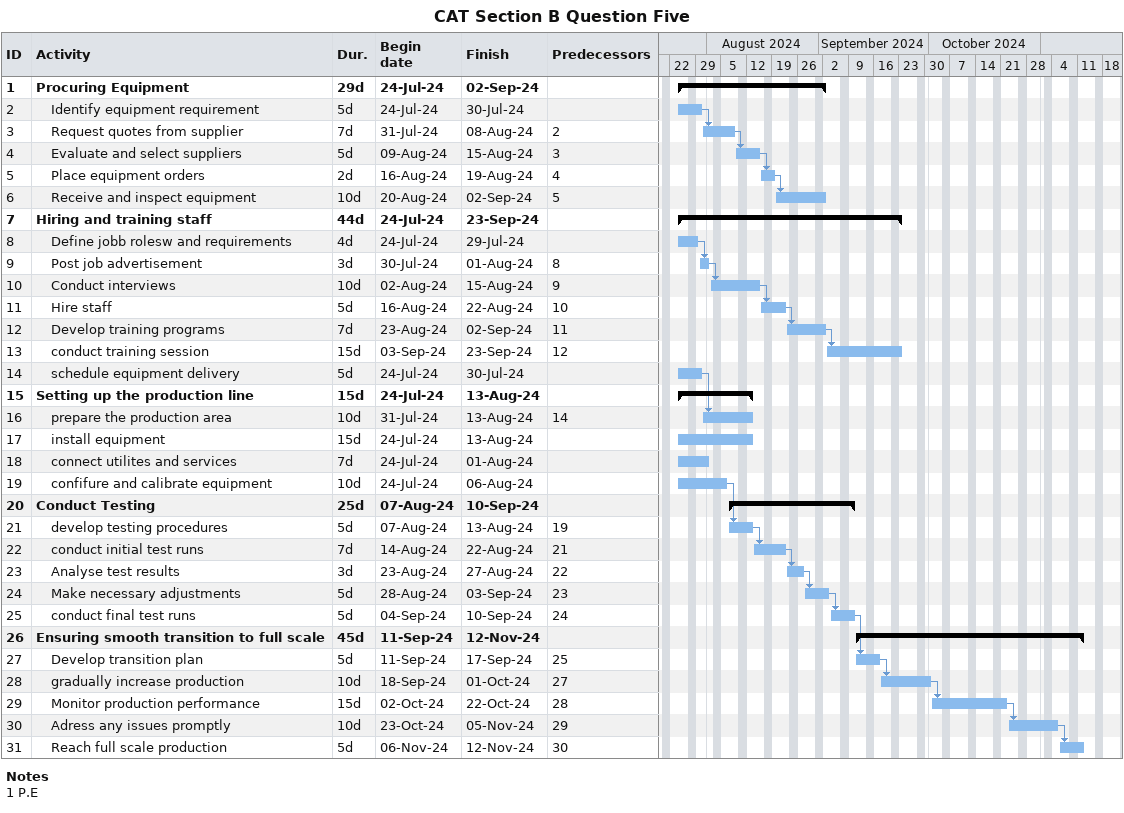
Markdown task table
CAT Section B Question Five

| ID | Level | Task | Duration | Start | Finish | Predecessors |
|---|---|---|---|---|---|---|
| 1 | 1 | **Procuring Equipment** | 29d | 2024-07-24 | 2024-09-02 |  |
| 2 | 2 | Identify equipment requirement | 5d | 2024-07-24 | 2024-07-30 |  |
| 3 | 2 | Request quotes from supplier | 7d | 2024-07-31 | 2024-08-08 | 2 |
| 4 | 2 | Evaluate and select suppliers | 5d | 2024-08-09 | 2024-08-15 | 3 |
| 5 | 2 | Place equipment orders | 2d | 2024-08-16 | 2024-08-19 | 4 |
| 6 | 2 | Receive and inspect equipment | 10d | 2024-08-20 | 2024-09-02 | 5 |
| 7 | 1 | **Hiring and training staff** | 44d | 2024-07-24 | 2024-09-23 |  |
| 8 | 2 | Define jobb rolesw and requirements | 4d | 2024-07-24 | 2024-07-29 |  |
| 9 | 2 | Post job advertisement | 3d | 2024-07-30 | 2024-08-01 | 8 |
| 10 | 2 | Conduct interviews | 10d | 2024-08-02 | 2024-08-15 | 9 |
| 11 | 2 | Hire staff | 5d | 2024-08-16 | 2024-08-22 | 10 |
| 12 | 2 | Develop training programs | 7d | 2024-08-23 | 2024-09-02 | 11 |
| 13 | 2 | conduct training session | 15d | 2024-09-03 | 2024-09-23 | 12 |
| 14 | 2 | schedule equipment delivery | 5d | 2024-07-24 | 2024-07-30 |  |
| 15 | 1 | **Setting up the production line** | 15d | 2024-07-24 | 2024-08-13 |  |
| 16 | 2 | prepare the production area | 10d | 2024-07-31 | 2024-08-13 | 14 |
| 17 | 2 | install equipment | 15d | 2024-07-24 | 2024-08-13 |  |
| 18 | 2 | connect utilites and services | 7d | 2024-07-24 | 2024-08-01 |  |
| 19 | 2 | confifure and calibrate equipment | 10d | 2024-07-24 | 2024-08-06 |  |
| 20 | 1 | **Conduct Testing** | 25d | 2024-08-07 | 2024-09-10 |  |
| 21 | 2 | develop testing procedures | 5d | 2024-08-07 | 2024-08-13 | 19 |
| 22 | 2 | conduct initial test runs | 7d | 2024-08-14 | 2024-08-22 | 21 |
| 23 | 2 | Analyse test results | 3d | 2024-08-23 | 2024-08-27 | 22 |
| 24 | 2 | Make necessary adjustments | 5d | 2024-08-28 | 2024-09-03 | 23 |
| 25 | 2 | conduct final test runs | 5d | 2024-09-04 | 2024-09-10 | 24 |
| 26 | 1 | **Ensuring smooth transition to full scale** | 45d | 2024-09-11 | 2024-11-12 |  |
| 27 | 2 | Develop transition plan | 5d | 2024-09-11 | 2024-09-17 | 25 |
| 28 | 2 | gradually increase production | 10d | 2024-09-18 | 2024-10-01 | 27 |
| 29 | 2 | Monitor production performance | 15d | 2024-10-02 | 2024-10-22 | 28 |
| 30 | 2 | Adress any issues promptly | 10d | 2024-10-23 | 2024-11-05 | 29 |
| 31 | 2 | Reach full scale production | 5d | 2024-11-06 | 2024-11-12 | 30 |

Notes
- 1: P.E
